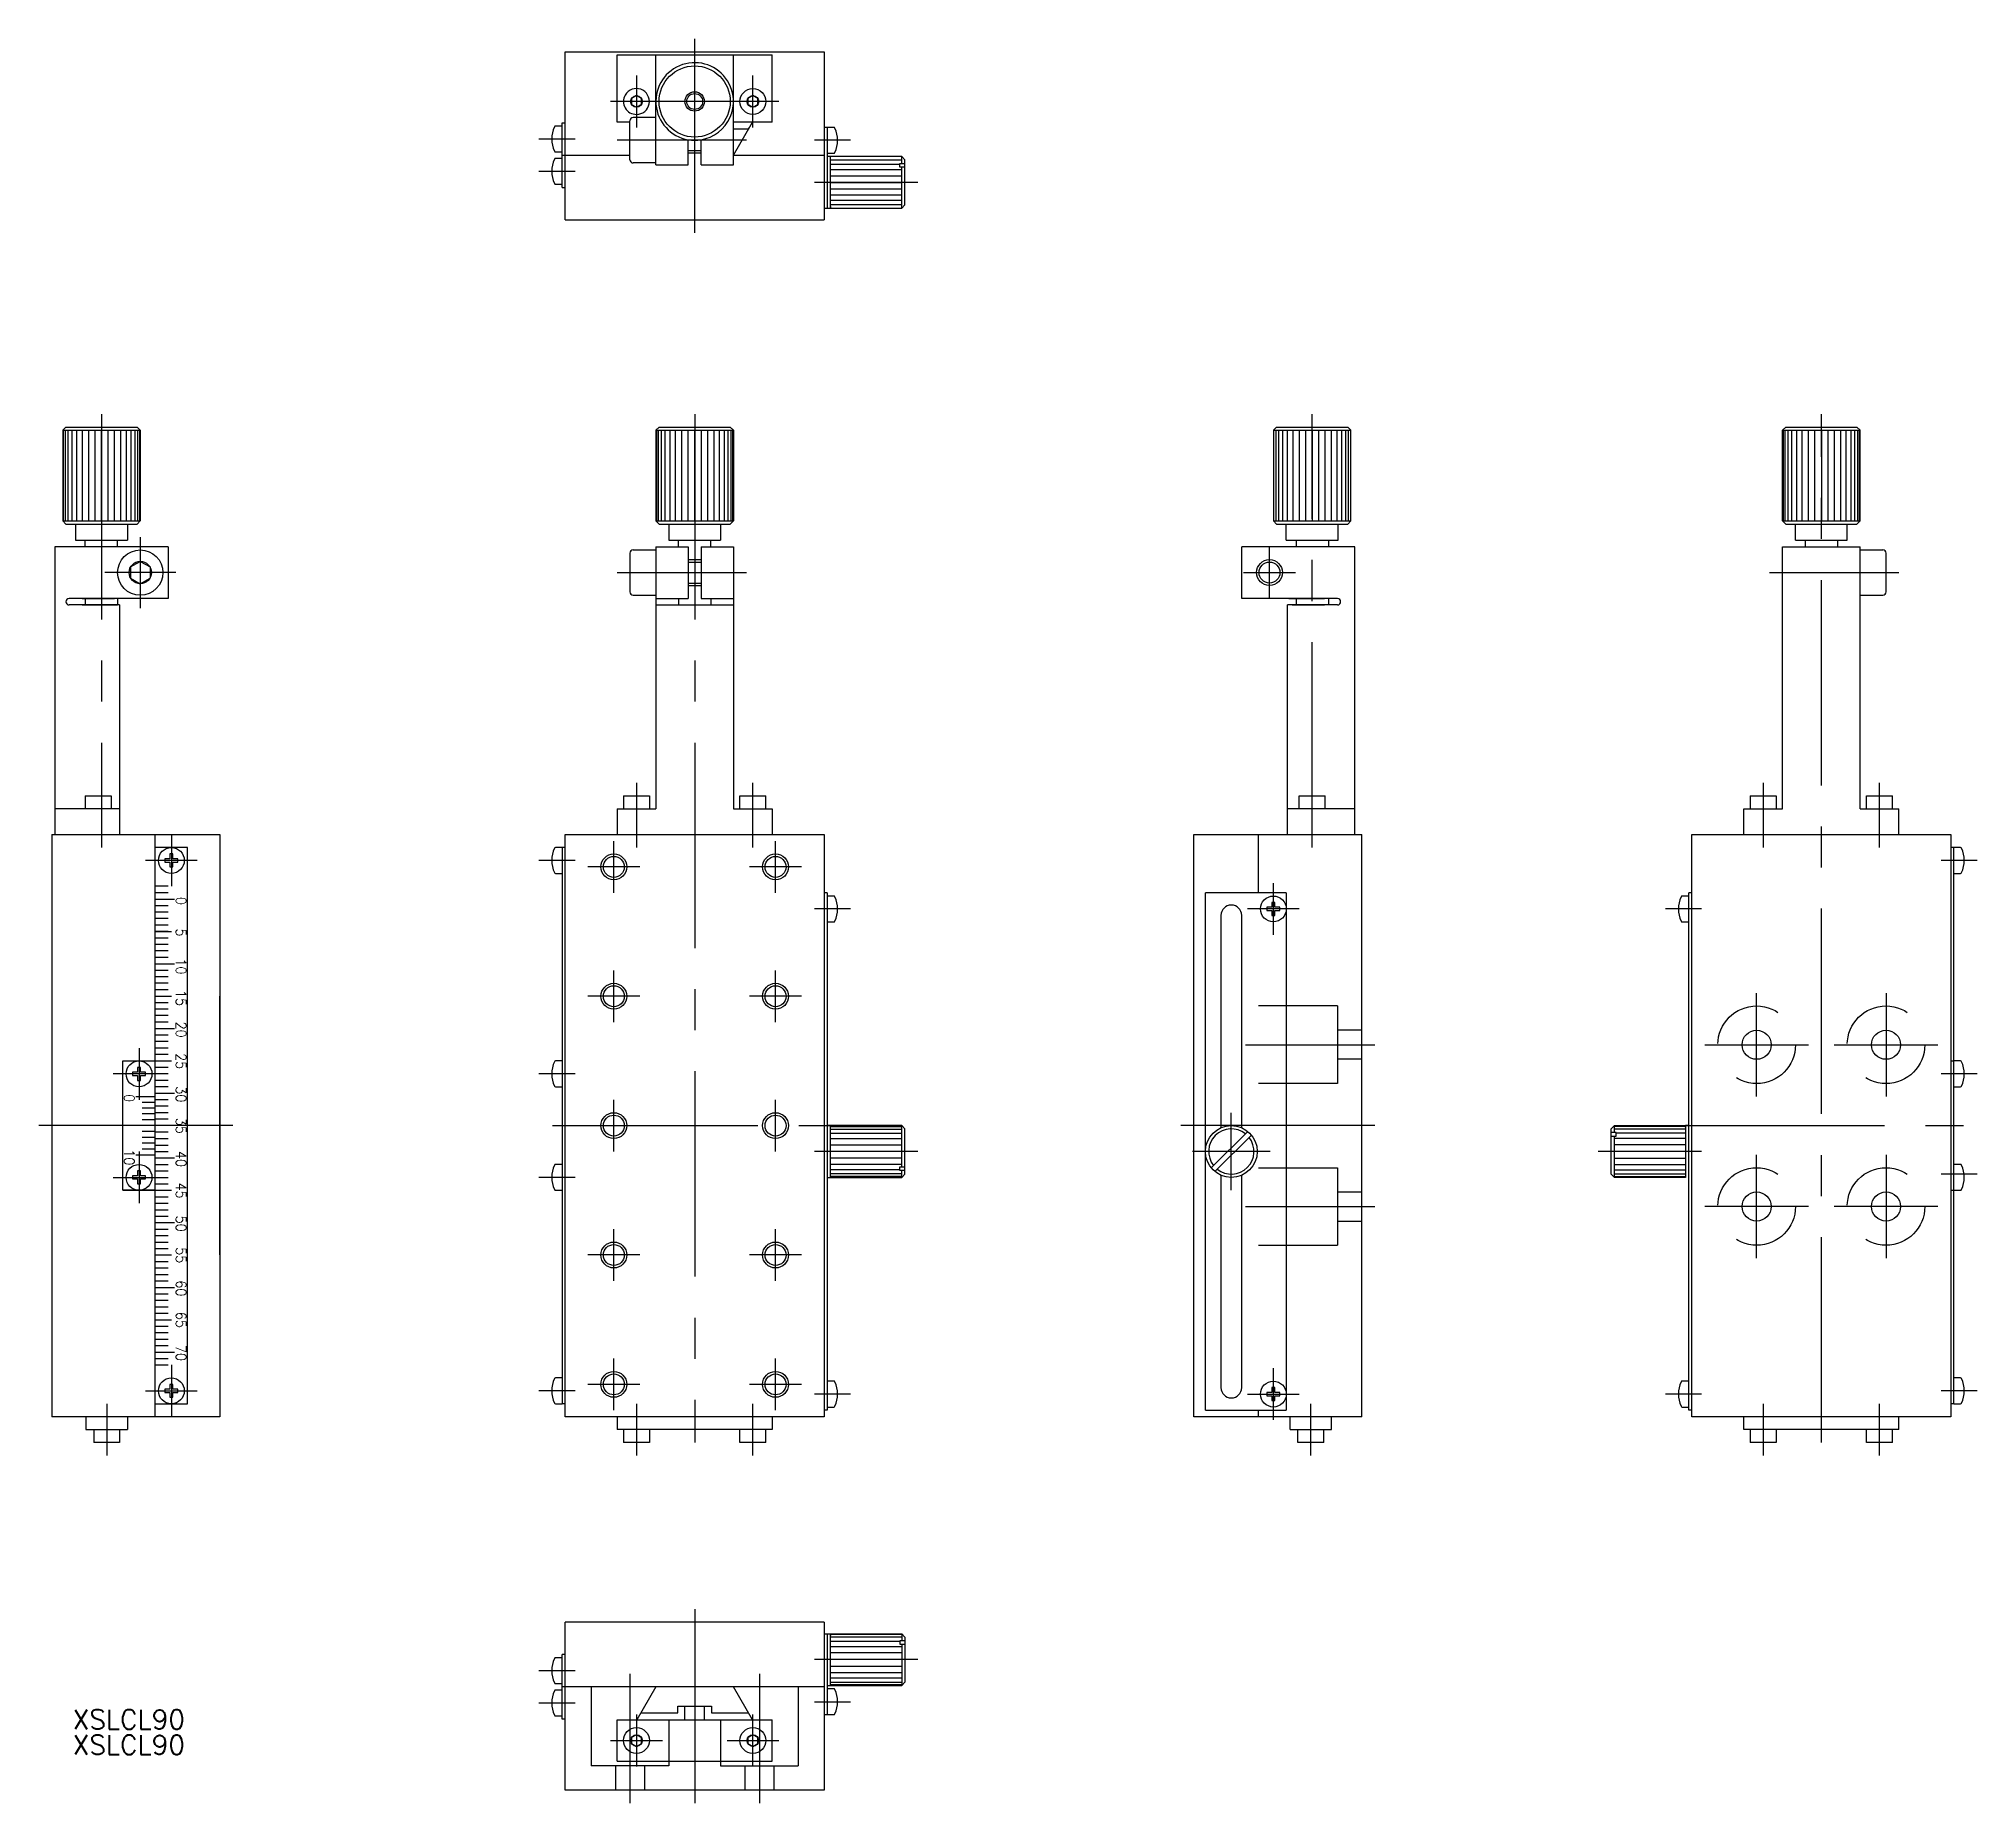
# Model space of a CAD drawing. Extents: x -101 to 198, y -105 to 168.
import ezdxf

# ---------------------------------------------------------------- set-up
doc = ezdxf.new("R2010")
doc.units = 0
doc.linetypes.add('CENTER', pattern=[50.8, 31.75, -6.35, 6.35, -6.35])
doc.linetypes.add('DASHED', pattern=[19.05, 12.7, -6.35])
doc.layers.get('0').update_dxf_attribs({"linetype": 'CONTINUOUS'})
doc.layers.add('CENTER', color=1, linetype='CENTER')
doc.styles.add('CONVERTER_2', font='txt.shx', dxfattribs={"width": 0.9})
doc.styles.get("Standard").update_dxf_attribs({"font": 'txt.shx', "height": 3, "bigfont": 'bigfont.shx'})

msp = doc.modelspace()

# ---------------------------------------------------------------- linework, layer by layer
at = {"color": 7, "linetype": 'CONTINUOUS'}
for p, q in [((-20, 140.03), (-20, 166.03)), ((-20, 166.03), (20, 166.03)), ((-12, 165.53), (12, 165.53)), ((-12, 155.13), (-12, 165.53)), ((-6, 155.83), (-6, 165.53)), ((6, 154.33), (6, 165.53)), ((12, 158.33), (12, 165.53)), ((20, 166.03), (20, 140.03)), ((-9, 159.23), (-9.78, 158.78)), ((-8.22, 158.78), (-9, 159.23)), ((9, 159.23), (8.22, 158.78)), ((9.78, 158.78), (9, 159.23)), ((-9.78, 158.78), (-9.78, 157.88)), ((-9.78, 157.88), (-9, 157.43)), ((-8.22, 157.88), (-9, 157.43)), ((-8.22, 157.88), (-8.22, 158.78)), ((8.22, 158.78), (8.22, 157.88)), ((9, 157.43), (8.22, 157.88)), ((9, 157.43), (9.78, 157.88)), ((9.78, 157.88), (9.78, 158.78)), ((12, 155.13), (12, 158.33)), ((-20.5, 154.53), (-21.49, 154.53)), ((-20.5, 145.03), (-20.5, 155.03)), ((-20.5, 155.03), (-20, 155.03)), ((-20, 154.73), (-20, 155.03)), ((-10, 155.13), (-12, 155.13)), ((-10, 154.33), (-10, 155.33)), ((-10, 150.03), (-10, 154.33)), ((-6, 155.83), (-9.5, 155.83)), ((-6, 154.33), (-6, 155.83)), ((-6, 148.83), (-6, 154.33)), ((6, 150.03), (8.94, 155.13)), ((8.94, 155.13), (6, 155.13)), ((6, 154.03), (6, 154.33)), ((6, 148.53), (6, 154.03)), ((8.31, 154.03), (6, 154.03)), ((8.31, 154.03), (8.48, 154.33)), ((12, 155.13), (8.94, 155.13)), ((20.5, 154.33), (20, 154.33)), ((20.5, 154.33), (20.5, 141.83)), ((21.49, 154.33), (20.5, 154.33)), ((-21.49, 150.53), (-20.5, 150.53)), ((-20.5, 150.03), (-10, 150.03)), ((-10, 149.33), (-10, 150.03)), ((-1, 148.53), (-1, 152.41)), ((-1, 150.71), (-1, 151.61)), ((-1, 150.33), (-1, 150.71)), ((1, 150.33), (-1, 150.33)), ((1, 148.53), (1, 152.41)), ((1, 150.71), (1, 151.61)), ((1, 150.33), (1, 150.71)), ((6, 150.03), (20, 150.03)), ((20.5, 150.33), (21.49, 150.33)), ((-20.5, 149.53), (-21.49, 149.53)), ((-6, 148.83), (-9.5, 148.83)), ((-6, 148.53), (-6, 148.83)), ((-6, 148.53), (-1, 148.53)), ((1, 148.53), (6, 148.53)), ((32, 149.83), (20.5, 149.83)), ((21, 141.83), (21, 149.83)), ((21, 149.29), (32, 149.29)), ((21, 148.65), (31.7, 148.65)), ((21, 147.83), (32, 147.83)), ((21, 146.86), (32, 146.86)), ((31.7, 148.19), (31.7, 148.75)), ((31.7, 148.75), (32.5, 148.75)), ((32.5, 148.19), (31.7, 148.19)), ((32, 149.83), (32.5, 149.33)), ((32, 148.75), (32, 149.83)), ((32, 141.83), (32, 148.19)), ((32.5, 142.33), (32.5, 149.33)), ((-21.49, 145.53), (-20.5, 145.53)), ((-20.5, 145.03), (-20, 145.03)), ((21, 145.83), (32, 145.83)), ((32, 144.79), (21, 144.79)), ((20, 141.83), (32, 141.83)), ((32, 143.83), (21, 143.83)), ((32, 143), (21, 143)), ((32, 142.36), (21, 142.36)), ((21, 142.08), (21, 141.83)), ((32.5, 142.33), (32, 141.83)), ((-20, 140.03), (0, 140.03)), ((0, 140.03), (20, 140.03)), ((-97.7, 107.5), (-97.2, 108)), ((-97.2, 108), (-93.9, 108)), ((-93.9, 108), (-93.7, 108)), ((-93.7, 108), (-89.7, 108)), ((-89.7, 108), (-86.2, 108)), ((-85.7, 107.5), (-86.2, 108)), ((-6, 107.5), (-5.5, 108)), ((-5.5, 108), (-2.2, 108)), ((-2.2, 108), (-2, 108)), ((-2, 108), (2, 108)), ((2, 108), (5.5, 108)), ((6, 107.5), (5.5, 108)), ((89.46, 107.5), (89.96, 108)), ((89.96, 108), (93.46, 108)), ((93.46, 108), (97.46, 108)), ((97.46, 108), (97.66, 108)), ((97.66, 108), (100.96, 108)), ((100.96, 108), (101.46, 107.5)), ((168.67, 108), (168.17, 107.5)), ((168.67, 108), (172.17, 108)), ((172.17, 108), (176.17, 108)), ((176.17, 108), (176.37, 108)), ((176.37, 108), (179.67, 108)), ((179.67, 108), (180.17, 107.5)), ((-97.7, 107.5), (-97.7, 93.5)), ((-97.7, 107.5), (-97.61, 107.5)), ((-97.61, 107.5), (-97.61, 93.5)), ((-97.61, 107.5), (-97.33, 107.5)), ((-97.33, 107.5), (-97.33, 93.5)), ((-97.33, 107.5), (-96.89, 107.5)), ((-96.89, 107.5), (-96.89, 93.5)), ((-96.89, 107.5), (-96.29, 107.5)), ((-96.29, 107.5), (-95.55, 107.5)), ((-96.29, 107.5), (-96.29, 93.5)), ((-95.55, 107.5), (-95.55, 93.5)), ((-95.55, 107.5), (-94.7, 107.5)), ((-94.7, 107.5), (-94.7, 93.5)), ((-94.7, 107.5), (-93.72, 107.5)), ((-93.72, 107.5), (-93.72, 93.5)), ((-93.72, 107.5), (-92.74, 107.5)), ((-92.74, 107.5), (-92.74, 93.5)), ((-92.74, 107.5), (-91.7, 107.5)), ((-91.7, 93.5), (-91.7, 107.5)), ((-91.7, 107.5), (-85.7, 107.5)), ((-90.65, 93.5), (-90.65, 107.5)), ((-89.68, 93.5), (-89.68, 107.5)), ((-88.7, 93.5), (-88.7, 107.5)), ((-87.84, 93.5), (-87.84, 107.5)), ((-87.1, 93.5), (-87.1, 107.5)), ((-86.5, 93.5), (-86.5, 107.5)), ((-86.06, 93.5), (-86.06, 107.5)), ((-85.79, 93.5), (-85.79, 107.5)), ((-85.7, 107.5), (-85.7, 93.5)), ((-85.7, 93.5), (-85.7, 107.5)), ((-6, 107.5), (-6, 93.5)), ((-6, 107.5), (-5.91, 107.5)), ((-5.91, 107.5), (-5.91, 93.5)), ((-5.91, 107.5), (-5.64, 107.5)), ((-5.64, 107.5), (-5.64, 93.5)), ((-5.64, 107.5), (-5.2, 107.5)), ((-5.2, 107.5), (-5.2, 93.5)), ((-5.2, 107.5), (-4.6, 107.5)), ((-4.6, 107.5), (-4.6, 93.5)), ((-4.6, 107.5), (-3.86, 107.5)), ((-3.86, 107.5), (-3.86, 93.5)), ((-3.86, 107.5), (-3, 107.5)), ((-3, 107.5), (-3, 93.5)), ((-3, 107.5), (-2.02, 107.5)), ((-2.02, 107.5), (-2.02, 93.5)), ((-2.02, 107.5), (-1.04, 107.5)), ((-1.04, 107.5), (-1.04, 93.5)), ((-1.04, 107.5), (0, 107.5)), ((0, 93.5), (0, 107.5)), ((0, 107.5), (6, 107.5)), ((1.04, 93.5), (1.04, 107.5)), ((2.02, 93.5), (2.02, 107.5)), ((3, 93.5), (3, 107.5)), ((3.86, 93.5), (3.86, 107.5)), ((4.6, 93.5), (4.6, 107.5)), ((5.2, 93.5), (5.2, 107.5)), ((5.64, 93.5), (5.64, 107.5)), ((5.91, 93.5), (5.91, 107.5)), ((6, 107.5), (6, 93.5)), ((6, 93.5), (6, 107.5)), ((89.46, 107.5), (89.46, 93.5)), ((89.46, 107.5), (89.82, 107.5)), ((89.82, 107.5), (89.82, 93.5)), ((89.82, 107.5), (96.5, 107.5)), ((90.26, 107.5), (90.26, 93.5)), ((90.86, 107.5), (90.86, 93.5)), ((91.6, 107.5), (91.6, 93.5)), ((92.46, 107.5), (92.46, 93.5)), ((93.44, 107.5), (93.44, 93.5)), ((94.42, 107.5), (94.42, 93.5)), ((95.46, 107.5), (95.46, 93.5)), ((96.5, 93.5), (96.5, 107.5)), ((96.5, 107.5), (97.48, 107.5)), ((97.48, 93.5), (97.48, 107.5)), ((97.48, 107.5), (98.46, 107.5)), ((98.46, 93.5), (98.46, 107.5)), ((98.46, 107.5), (99.32, 107.5)), ((99.32, 93.5), (99.32, 107.5)), ((99.32, 107.5), (100.05, 107.5)), ((100.05, 93.5), (100.05, 107.5)), ((100.05, 107.5), (100.65, 107.5)), ((100.65, 93.5), (100.65, 107.5)), ((100.65, 107.5), (101.1, 107.5)), ((101.1, 93.5), (101.1, 107.5)), ((101.1, 107.5), (101.46, 107.5)), ((101.46, 93.5), (101.46, 107.5)), ((168.17, 107.5), (168.17, 93.5)), ((168.17, 93.5), (168.17, 107.5)), ((168.17, 107.5), (174.17, 107.5)), ((168.26, 107.5), (168.26, 93.5)), ((168.53, 107.5), (168.53, 93.5)), ((168.97, 107.5), (168.97, 93.5)), ((169.57, 107.5), (169.57, 93.5)), ((170.31, 107.5), (170.31, 93.5)), ((171.17, 107.5), (171.17, 93.5)), ((172.15, 107.5), (172.15, 93.5)), ((173.13, 107.5), (173.13, 93.5)), ((174.17, 107.5), (174.17, 93.5)), ((174.17, 107.5), (175.21, 107.5)), ((175.21, 93.5), (175.21, 107.5)), ((175.21, 107.5), (176.19, 107.5)), ((176.19, 93.5), (176.19, 107.5)), ((176.19, 107.5), (177.17, 107.5)), ((177.17, 93.5), (177.17, 107.5)), ((177.17, 107.5), (178.03, 107.5)), ((178.03, 93.5), (178.03, 107.5)), ((178.03, 107.5), (178.77, 107.5)), ((178.77, 93.5), (178.77, 107.5)), ((178.77, 107.5), (179.37, 107.5)), ((179.37, 93.5), (179.37, 107.5)), ((179.37, 107.5), (179.81, 107.5)), ((179.81, 93.5), (179.81, 107.5)), ((179.81, 107.5), (180.08, 107.5)), ((180.08, 93.5), (180.08, 107.5)), ((180.08, 107.5), (180.17, 107.5)), ((180.17, 93.5), (180.17, 107.5)), ((-97.2, 93), (-97.7, 93.5)), ((-97.7, 93.5), (-97.61, 93.5)), ((-97.61, 93.5), (-97.33, 93.5)), ((-97.33, 93.5), (-96.89, 93.5)), ((-97.2, 93), (-86.2, 93)), ((-96.89, 93.5), (-96.29, 93.5)), ((-96.29, 93.5), (-95.55, 93.5)), ((-95.7, 93), (-87.7, 93)), ((-95.7, 93), (-95.7, 90.5)), ((-95.55, 93.5), (-94.7, 93.5)), ((-94.7, 93.5), (-93.72, 93.5)), ((-93.72, 93.5), (-92.74, 93.5)), ((-92.74, 93.5), (-91.7, 93.5)), ((-91.7, 93.5), (-85.7, 93.5)), ((-87.7, 93), (-87.7, 90.5)), ((-87.7, 93), (-87.7, 90.5)), ((-86.5, 93.5), (-86.06, 93.5)), ((-85.7, 93.5), (-86.2, 93)), ((-86.06, 93.5), (-85.79, 93.5)), ((-85.79, 93.5), (-85.7, 93.5)), ((-6, 93.5), (-5.91, 93.5)), ((-5.5, 93), (-6, 93.5)), ((-5.91, 93.5), (-5.64, 93.5)), ((-5.64, 93.5), (-5.2, 93.5)), ((-5.5, 93), (5.5, 93)), ((-5.2, 93.5), (-4.6, 93.5)), ((-4.6, 93.5), (-3.86, 93.5)), ((-4, 93), (4, 93)), ((-4, 93), (-4, 90.5)), ((-3.86, 93.5), (-3, 93.5)), ((-3, 93.5), (-2.02, 93.5)), ((-2.02, 93.5), (-1.04, 93.5)), ((-1.04, 93.5), (0, 93.5)), ((0, 93.5), (6, 93.5)), ((4, 93), (4, 90.5)), ((4, 93), (4, 90.5)), ((6, 93.5), (5.5, 93)), ((89.46, 93.5), (95.46, 93.5)), ((89.96, 93), (89.46, 93.5)), ((89.96, 93), (100.96, 93)), ((91.46, 90.5), (91.46, 93)), ((91.46, 90.5), (91.46, 93)), ((95.46, 93.5), (96.5, 93.5)), ((96.5, 93.5), (97.48, 93.5)), ((97.48, 93.5), (98.46, 93.5)), ((98.46, 93.5), (99.32, 93.5)), ((99.32, 93.5), (100.05, 93.5)), ((99.46, 90.5), (99.46, 93)), ((100.05, 93.5), (100.65, 93.5)), ((100.65, 93.5), (101.1, 93.5)), ((101.46, 93.5), (100.96, 93)), ((101.1, 93.5), (101.46, 93.5)), ((168.17, 93.5), (174.17, 93.5)), ((168.67, 93), (168.17, 93.5)), ((168.67, 93), (179.67, 93)), ((170.17, 93), (178.17, 93)), ((170.17, 90.5), (170.17, 93)), ((170.17, 90.5), (170.17, 93)), ((174.17, 93.5), (175.21, 93.5)), ((175.21, 93.5), (176.19, 93.5)), ((176.19, 93.5), (177.17, 93.5)), ((177.17, 93.5), (178.03, 93.5)), ((178.03, 93.5), (178.77, 93.5)), ((178.17, 90.5), (178.17, 93)), ((178.77, 93.5), (179.37, 93.5)), ((179.37, 93.5), (179.81, 93.5)), ((180.17, 93.5), (179.67, 93)), ((179.81, 93.5), (180.08, 93.5)), ((180.08, 93.5), (180.17, 93.5)), ((-95.7, 90.5), (-87.7, 90.5)), ((-95.7, 90.5), (-94.2, 90.5)), ((-94.2, 90.5), (-89.2, 90.5)), ((-94.2, 89.5), (-94.2, 90.5)), ((-89.2, 90.5), (-87.7, 90.5)), ((-89.2, 89.5), (-89.2, 90.5)), ((-4, 90.5), (4, 90.5)), ((-4, 90.5), (-2.5, 90.5)), ((-2.5, 90.5), (2.5, 90.5)), ((-2.5, 89.5), (-2.5, 90.5)), ((2.5, 90.5), (4, 90.5)), ((2.5, 89.5), (2.5, 90.5)), ((91.46, 90.5), (99.46, 90.5)), ((91.46, 90.5), (92.96, 90.5)), ((92.96, 90.5), (97.96, 90.5)), ((92.96, 90.5), (92.96, 89.5)), ((97.96, 90.5), (97.96, 89.5)), ((97.96, 90.5), (99.46, 90.5)), ((170.17, 90.5), (178.17, 90.5)), ((170.17, 90.5), (171.67, 90.5)), ((171.67, 90.5), (176.67, 90.5)), ((171.67, 90.5), (171.67, 89.5)), ((176.67, 90.5), (178.17, 90.5)), ((176.67, 90.5), (176.67, 89.5)), ((-98.9, 89.5), (-98.9, 49)), ((-97.2, 89.5), (-98.9, 89.5)), ((-97.2, 89.5), (-98.9, 89.5)), ((-94.7, 89.5), (-97.2, 89.5)), ((-94.2, 89.5), (-94.7, 89.5)), ((-89.7, 89.5), (-94.2, 89.5)), ((-89.2, 89.5), (-89.7, 89.5)), ((-85.7, 89.5), (-89.2, 89.5)), ((-87.2, 86.37), (-85.7, 87.23)), ((-81.4, 89.5), (-85.7, 89.5)), ((-85.7, 87.23), (-84.2, 86.37)), ((-81.4, 89.5), (-81.4, 85.5)), ((-10, 88.5), (-10, 82.5)), ((-9.5, 89), (-6, 89)), ((-6, 89.5), (-6, 89)), ((-6, 89.5), (-2.5, 89.5)), ((-6, 89), (-6, 82)), ((-2.5, 89.5), (-1, 89.5)), ((-1, 89.5), (-1, 87.5)), ((-1, 87.5), (1, 87.5)), ((-1, 87.5), (-1, 87.12)), ((-1, 87.12), (-1, 83.88)), ((1, 89.5), (2.5, 89.5)), ((1, 89.5), (1, 87.5)), ((1, 87.5), (1, 87.12)), ((1, 87.12), (1, 83.88)), ((2.5, 89.5), (6, 89.5)), ((6, 89.5), (6, 81.5)), ((84.56, 88.5), (84.56, 89.5)), ((85.86, 89.5), (84.56, 89.5)), ((84.56, 85.5), (84.56, 88.5)), ((88.86, 89.5), (85.86, 89.5)), ((91.86, 89.5), (88.86, 89.5)), ((92.96, 89.5), (91.86, 89.5)), ((97.96, 89.5), (92.96, 89.5)), ((99.86, 89.5), (97.96, 89.5)), ((102.06, 89.5), (99.86, 89.5)), ((102.06, 49), (102.06, 89.5)), ((168.17, 81.5), (168.17, 89.5)), ((168.17, 89.5), (180.17, 89.5)), ((180.17, 49), (180.17, 89.5)), ((180.17, 89), (183.67, 89)), ((184.17, 82.5), (184.17, 88.5)), ((-87.2, 86.37), (-87.2, 84.63)), ((-87.2, 84.63), (-85.7, 83.77)), ((-85.7, 83.77), (-84.2, 84.63)), ((-84.2, 86.37), (-84.2, 84.63)), ((-81.4, 85.5), (-81.4, 81.5)), ((84.56, 82.5), (84.56, 85.5)), ((-94.7, 81.5), (-96.7, 81.5)), ((-94.2, 81.5), (-94.7, 81.5)), ((-94.7, 81.5), (-93.2, 81.5)), ((-94.2, 81.5), (-94.2, 80.5)), ((-89.7, 81.5), (-94.2, 81.5)), ((-93.2, 81.5), (-91.2, 81.5)), ((-91.2, 81.5), (-89.7, 81.5)), ((-85.7, 81.5), (-89.7, 81.5)), ((-89.2, 81.5), (-89.2, 80.5)), ((-81.4, 81.5), (-85.7, 81.5)), ((-9.5, 82), (-6, 82)), ((-6, 82), (-6, 81.5)), ((-6, 81.5), (-6, 80.5)), ((-6, 81.5), (-2.5, 81.5)), ((-2.5, 81.5), (-2.43, 81.5)), ((-2.5, 81.5), (-2.5, 80.5)), ((-2.43, 81.5), (-1, 81.5)), ((-1, 83.88), (-1, 83.5)), ((-1, 83.5), (1, 83.5)), ((-1, 83.5), (-1, 81.5)), ((1, 83.88), (1, 83.5)), ((1, 83.5), (1, 81.5)), ((1, 81.5), (2.5, 81.5)), ((2.5, 81.5), (6, 81.5)), ((2.5, 81.5), (2.5, 80.5)), ((6, 81.5), (6, 49)), ((84.56, 81.5), (84.56, 82.5)), ((85.86, 81.5), (84.56, 81.5)), ((88.86, 81.5), (85.86, 81.5)), ((91.86, 81.5), (88.86, 81.5)), ((92.96, 81.5), (91.86, 81.5)), ((91.86, 81.5), (92.36, 81.5)), ((92.36, 81.5), (93.86, 81.5)), ((97.96, 81.5), (92.96, 81.5)), ((92.96, 81.5), (92.96, 80.5)), ((93.86, 81.5), (95.86, 81.5)), ((95.86, 81.5), (97.36, 81.5)), ((97.96, 81.5), (97.96, 80.5)), ((99.36, 81.5), (97.96, 81.5)), ((168.17, 49), (168.17, 81.5)), ((180.17, 82), (183.67, 82)), ((-94.2, 80.5), (-96.7, 80.5)), ((-94.7, 80.5), (-94.2, 80.5)), ((-89.2, 80.5), (-94.2, 80.5)), ((-94.2, 80.5), (-89.7, 80.5)), ((-89.2, 80.5), (-89.7, 80.5)), ((-89.7, 80.5), (-89.2, 80.5)), ((-88.9, 80.5), (-89.2, 80.5)), ((-89.1, 80.5), (-89.2, 80.5)), ((-89, 80.5), (-89.1, 80.5)), ((-88.9, 80.5), (-88.9, 49)), ((-6, 80.5), (-6, 49)), ((-6, 80.5), (-2.5, 80.5)), ((-2.5, 80.5), (2.5, 80.5)), ((2.5, 80.5), (6, 80.5)), ((91.66, 45), (91.66, 80.5)), ((92.96, 80.5), (91.66, 80.5)), ((92.36, 80.5), (92.96, 80.5)), ((92.96, 80.5), (97.36, 80.5)), ((97.96, 80.5), (92.96, 80.5)), ((99.36, 80.5), (97.96, 80.5)), ((-94.2, 51), (-94.2, 49)), ((-94.2, 51), (-90.2, 51)), ((-90.2, 51), (-90.2, 49)), ((-11, 51), (-11, 49)), ((-11, 51), (-7, 51)), ((-7, 51), (-7, 49)), ((7, 49), (7, 51)), ((7, 51), (11, 51)), ((11, 49), (11, 51)), ((93.46, 49), (93.46, 51)), ((93.46, 51), (97.46, 51)), ((97.46, 49), (97.46, 51)), ((163.17, 51), (163.17, 49)), ((163.17, 51), (167.17, 51)), ((167.17, 51), (167.17, 49)), ((181.17, 49), (181.17, 51)), ((181.17, 51), (185.17, 51)), ((185.17, 49), (185.17, 51)), ((-88.9, 49), (-98.9, 49)), ((-98.9, 49), (-98.9, 45)), ((-88.9, 49), (-88.9, 45)), ((-12, 49), (-6, 49)), ((-12, 49), (-12, 45)), ((6, 49), (7, 49)), ((7, 49), (12, 49)), ((11, 49), (12, 49)), ((12, 49), (12, 45)), ((102.06, 49), (91.66, 49)), ((102.06, 45), (102.06, 49)), ((162.17, 49), (163.17, 49)), ((162.17, 49), (167.17, 49)), ((162.17, 45), (162.17, 49)), ((167.17, 49), (168.17, 49)), ((180.17, 49), (186.17, 49)), ((186.17, 45), (186.17, 49)), ((-99.4, 45), (-99.4, -45)), ((-99.4, 45), (-73.4, 45)), ((-99.4, 45), (-98.9, 45)), ((-98.9, 45), (-97.2, 45)), ((-97.2, 45), (-89, 45)), ((-95.3, 45), (-89.1, 45)), ((-83.4, 43), (-83.4, 45)), ((-73.4, 45), (-73.4, 0)), ((-20, -45), (-20, 45)), ((-20, 45), (20, 45)), ((-20, 45), (-6, 45)), ((-6, 45), (6, 45)), ((6, 45), (20, 45)), ((20, 45), (20, -44)), ((77.16, 45), (103.16, 45)), ((77.16, 40.5), (77.16, 45)), ((87.16, 36), (87.16, 45)), ((99.86, 45), (102.06, 45)), ((102.06, 45), (102.56, 45)), ((103.16, -45), (103.16, 45)), ((154.17, 36), (154.17, 45)), ((154.17, 45), (194.17, 45)), ((154.17, 45), (168.17, 45)), ((168.17, 45), (180.17, 45)), ((180.17, 45), (194.17, 45)), ((194.17, 45), (194.17, 10)), ((-83.4, -45), (-83.4, 43)), ((-78.4, 43), (-83.4, 43)), ((-81.15, 42), (-81.15, 41.25)), ((-80.65, 42), (-81.15, 42)), ((-80.65, 41.25), (-80.65, 42)), ((-78.4, 0), (-78.4, 43)), ((-20.5, 43), (-21.49, 43)), ((-20.5, 43), (-21.49, 43)), ((-20.5, 43), (-20.5, -43)), ((-20, 43), (-20.5, 43)), ((194.67, 43), (194.17, 43)), ((194.67, 10), (194.67, 43)), ((195.66, 43), (194.67, 43)), ((195.66, 43), (194.67, 43)), ((-81.9, 41.25), (-81.9, 40.75)), ((-81.15, 41.25), (-81.9, 41.25)), ((-81.9, 40.75), (-81.15, 40.75)), ((-81.15, 40.75), (-81.15, 40)), ((-81.15, 40), (-80.65, 40)), ((-79.9, 41.25), (-80.65, 41.25)), ((-80.65, 40.75), (-79.9, 40.75)), ((-80.65, 40), (-80.65, 40.75)), ((-79.9, 40.75), (-79.9, 41.25)), ((-21.49, 39), (-20.5, 39)), ((77.16, -32.5), (77.16, 40.5)), ((194.67, 39), (195.66, 39)), ((-81.4, 37), (-83.4, 37)), ((-81.4, 36), (-83.4, 36)), ((-81.4, 36), (-83.4, 36)), ((20.5, 36), (20, 36)), ((20.5, 36), (20.5, -44)), ((78.96, -44), (78.96, 36)), ((87.16, 36), (78.96, 36)), ((91.46, 36), (87.16, 36)), ((91.46, 36), (91.46, -44)), ((153.67, -44), (153.67, 36)), ((154.17, 36), (153.67, 36)), ((154.17, -44), (154.17, 36)), ((-83.4, 35), (-80.4, 35)), ((-81.4, 34), (-83.4, 34)), ((-81.4, 33), (-83.4, 33)), ((-81.4, 33), (-83.4, 33)), ((-81.4, 33), (-83.4, 33)), ((21.49, 35.5), (20.5, 35.5)), ((88.46, 33.75), (88.46, 33.25)), ((89.21, 33.75), (88.46, 33.75)), ((88.46, 33.25), (89.21, 33.25)), ((89.21, 34.5), (89.21, 33.75)), ((89.71, 34.5), (89.21, 34.5)), ((89.21, 33.25), (89.21, 32.5)), ((89.71, 33.75), (89.71, 34.5)), ((90.46, 33.75), (89.71, 33.75)), ((89.71, 32.5), (89.71, 33.25)), ((89.71, 33.25), (90.46, 33.25)), ((90.46, 33.25), (90.46, 33.75)), ((153.67, 35.5), (152.68, 35.5)), ((-81.4, 32), (-83.4, 32)), ((-81.4, 32), (-83.4, 32)), ((-81.4, 31), (-83.4, 31)), ((-81.4, 31), (-83.4, 31)), ((-83.4, 25), (-83.4, 30)), ((-81.4, 30), (-83.4, 30)), ((-81.4, 30), (-83.4, 30)), ((-83.4, 30), (-80.9, 30)), ((20.5, 31.5), (21.49, 31.5)), ((81.36, 32.5), (81.36, -0.33)), ((84.56, -0.33), (84.56, 32.5)), ((89.21, 32.5), (89.71, 32.5)), ((152.68, 31.5), (153.67, 31.5)), ((-81.4, 29), (-83.4, 29)), ((-81.4, 28), (-83.4, 28)), ((-81.4, 27), (-83.4, 27)), ((-81.4, 26), (-83.4, 26)), ((-83.4, 25), (-80.4, 25)), ((-81.4, 24), (-83.4, 24)), ((-81.4, 24), (-83.4, 24)), ((-81.4, 23), (-83.4, 23)), ((-81.4, 23), (-83.4, 23)), ((-81.4, 22), (-83.4, 22)), ((-81.4, 22), (-83.4, 22)), ((-81.4, 21), (-83.4, 21)), ((-81.4, 21), (-83.4, 21)), ((-83.4, 20), (-80.9, 20)), ((-81.4, 19), (-83.4, 19)), ((-81.4, 18), (-83.4, 18)), ((-73.4, -20), (-73.4, 20)), ((-81.4, 17), (-83.4, 17)), ((-81.4, 16), (-83.4, 16)), ((-83.4, 15), (-80.4, 15)), ((-81.4, 14), (-83.4, 14)), ((-81.4, 13), (-83.4, 13)), ((-81.4, 12), (-83.4, 12)), ((-88.4, 0), (-88.4, 10)), ((-88.4, 10), (-80.9, 10)), ((-88.4, 10), (-83.4, 10)), ((-86.15, 9), (-86.15, 8.25)), ((-85.65, 9), (-86.15, 9)), ((-85.65, 8.25), (-85.65, 9)), ((-81.4, 11), (-83.4, 11)), ((-81.4, 9), (-83.4, 9)), ((-20.5, 10), (-21.49, 10)), ((194.17, 10), (194.17, -10)), ((194.17, 10), (194.67, 10)), ((194.67, -10), (194.67, 10)), ((195.66, 10), (194.67, 10)), ((-86.9, 8.25), (-86.9, 7.75)), ((-86.15, 8.25), (-86.9, 8.25)), ((-86.9, 7.75), (-86.15, 7.75)), ((-86.15, 7.75), (-86.15, 7)), ((-86.15, 7), (-85.65, 7)), ((-84.9, 8.25), (-85.65, 8.25)), ((-85.65, 7.75), (-84.9, 7.75)), ((-85.65, 7), (-85.65, 7.75)), ((-84.9, 7.75), (-84.9, 8.25)), ((-81.4, 8), (-83.4, 8)), ((-81.4, 7), (-83.4, 7)), ((-81.4, 6), (-83.4, 6)), ((-21.49, 6), (-20.5, 6)), ((194.67, 6), (195.66, 6)), ((-86.4, 4.5), (-83.4, 4.5)), ((-83.4, 3.6), (-85.4, 3.6)), ((-83.4, 5), (-80.4, 5)), ((-81.4, 4), (-83.4, 4)), ((-81.4, 3), (-83.4, 3)), ((-88.4, -10), (-88.4, 0)), ((-80.9, 0), (-85.9, 0)), ((-83.4, 2.7), (-85.4, 2.7)), ((-83.4, 1.8), (-85.4, 1.8)), ((-83.4, 0.9), (-85.4, 0.9)), ((-81.4, 2), (-83.4, 2)), ((-81.4, 1), (-83.4, 1)), ((-78.4, -43), (-78.4, 0)), ((-73.4, 0), (-73.4, -45)), ((21, 0), (20.5, 0)), ((21, -8), (21, 0)), ((32, 0), (21, 0)), ((21, 0), (21, -0.25)), ((32, -6.36), (32, 0)), ((32, 0), (32.5, -0.5)), ((142.17, 0), (141.67, -0.5)), ((142.17, 0), (153.67, 0)), ((142.17, -1.07), (142.17, 0)), ((153.17, 0), (153.17, -8)), ((153.67, 0), (153.17, 0)), ((153.17, -0.25), (153.17, 0)), ((-83.4, -0.9), (-85.4, -0.9)), ((-85.4, -1.8), (-83.4, -1.8)), ((-83.4, -2.7), (-85.4, -2.7)), ((-81.4, -1), (-83.4, -1)), ((-83.4, -2), (-81.4, -2)), ((21, -0.14), (32, -0.14)), ((21, -0.54), (32, -0.54)), ((21, -1.17), (32, -1.17)), ((21, -2), (32, -2)), ((21, -2.96), (32, -2.96)), ((32.5, -7.5), (32.5, -0.5)), ((79.86, -6.53), (85.49, -0.9)), ((80.43, -7.1), (86.06, -1.47)), ((141.67, -7.5), (141.67, -0.5)), ((142.47, -1.07), (141.67, -1.07)), ((141.67, -1.64), (142.47, -1.64)), ((153.17, -0.14), (142.17, -0.14)), ((153.17, -0.54), (142.17, -0.54)), ((142.17, -8), (142.17, -1.64)), ((153.17, -2), (142.17, -2)), ((153.17, -2.96), (142.17, -2.96)), ((142.47, -1.64), (142.47, -1.07)), ((153.17, -1.17), (142.47, -1.17)), ((-86.4, -4.5), (-83.4, -4.5)), ((-85.4, -3.6), (-83.4, -3.6)), ((-83.4, -3), (-81.4, -3)), ((-83.4, -4), (-81.4, -4)), ((-83.4, -5), (-80.4, -5)), ((32, -4), (21, -4)), ((32, -5.04), (21, -5.04)), ((153.17, -4), (142.17, -4)), ((142.17, -5.04), (153.17, -5.04)), ((-86.9, -7.75), (-86.9, -8.25)), ((-86.15, -7.75), (-86.9, -7.75)), ((-86.9, -8.25), (-86.15, -8.25)), ((-85.65, -7), (-86.15, -7)), ((-86.15, -7), (-86.15, -7.75)), ((-86.15, -8.25), (-86.15, -9)), ((-85.65, -7.75), (-85.65, -7)), ((-84.9, -7.75), (-85.65, -7.75)), ((-85.65, -8.25), (-84.9, -8.25)), ((-85.65, -9), (-85.65, -8.25)), ((-84.9, -8.25), (-84.9, -7.75)), ((-83.4, -6), (-81.4, -6)), ((-83.4, -7), (-81.4, -7)), ((-83.4, -8), (-81.4, -8)), ((-20.5, -6), (-21.49, -6)), ((20.5, -8), (32, -8)), ((32, -6), (21, -6)), ((31.7, -6.83), (21, -6.83)), ((32, -7.46), (21, -7.46)), ((32, -7.86), (21, -7.86)), ((31.7, -6.36), (32.5, -6.36)), ((31.7, -6.93), (31.7, -6.36)), ((32.5, -6.93), (31.7, -6.93)), ((32, -8), (32, -6.93)), ((32.5, -7.5), (32, -8)), ((81.36, -7.67), (81.36, -40.5)), ((84.56, -40.5), (84.56, -7.67)), ((141.67, -7.5), (142.17, -8)), ((142.17, -6), (153.17, -6)), ((142.17, -6.83), (153.17, -6.83)), ((142.17, -7.46), (153.17, -7.46)), ((142.17, -7.86), (153.17, -7.86)), ((153.17, -8), (142.17, -8)), ((195.66, -6), (194.67, -6)), ((-88.4, -10), (-80.9, -10)), ((-88.4, -10), (-83.4, -10)), ((-83.4, -10), (-88.4, -10)), ((-86.15, -9), (-85.65, -9)), ((-83.4, -9), (-81.4, -9)), ((-83.4, -11), (-81.4, -11)), ((-21.49, -10), (-20.5, -10)), ((194.17, -10), (194.17, -45)), ((194.17, -10), (194.67, -10)), ((194.67, -43), (194.67, -10)), ((194.67, -10), (195.66, -10)), ((-83.4, -12), (-81.4, -12)), ((-83.4, -13), (-81.4, -13)), ((-83.4, -14), (-81.4, -14)), ((-83.4, -15), (-80.4, -15)), ((-83.4, -16), (-81.4, -16)), ((-83.4, -17), (-81.4, -17)), ((-83.4, -18), (-81.4, -18)), ((-83.4, -19), (-81.4, -19)), ((-83.4, -20), (-80.9, -20)), ((-83.4, -21), (-81.4, -21)), ((-83.4, -22), (-81.4, -22)), ((-83.4, -23), (-81.4, -23)), ((-83.4, -24), (-81.4, -24)), ((-83.4, -25), (-80.4, -25)), ((-83.4, -26), (-81.4, -26)), ((-83.4, -27), (-81.4, -27)), ((-83.4, -28), (-81.4, -28)), ((-83.4, -29), (-81.4, -29)), ((-83.4, -30), (-80.9, -30)), ((-83.4, -31), (-81.4, -31)), ((-83.4, -32), (-81.4, -32)), ((77.16, -45), (77.16, -32.5)), ((-83.4, -33), (-81.4, -33)), ((-83.4, -34), (-81.4, -34)), ((-83.4, -35), (-80.4, -35)), ((-83.4, -36), (-81.4, -36)), ((-83.4, -37), (-81.4, -37)), ((-81.15, -40.75), (-81.9, -40.75)), ((-81.9, -40.75), (-81.9, -41.25)), ((-81.9, -41.25), (-81.15, -41.25)), ((-81.15, -40), (-81.15, -40.75)), ((-80.65, -40), (-81.15, -40)), ((-81.15, -41.25), (-81.15, -42)), ((-80.65, -40.75), (-80.65, -40)), ((-79.9, -40.75), (-80.65, -40.75)), ((-80.65, -42), (-80.65, -41.25)), ((-80.65, -41.25), (-79.9, -41.25)), ((-79.9, -41.25), (-79.9, -40.75)), ((-20.5, -39), (-21.49, -39)), ((21.49, -39.5), (20.5, -39.5)), ((89.21, -41.25), (88.46, -41.25)), ((88.46, -41.25), (88.46, -41.75)), ((88.46, -41.75), (89.21, -41.75)), ((89.71, -40.5), (89.21, -40.5)), ((89.21, -40.5), (89.21, -41.25)), ((89.21, -41.75), (89.21, -42.5)), ((89.71, -41.25), (89.71, -40.5)), ((90.46, -41.25), (89.71, -41.25)), ((89.71, -42.5), (89.71, -41.75)), ((89.71, -41.75), (90.46, -41.75)), ((90.46, -41.75), (90.46, -41.25)), ((153.67, -39.5), (152.68, -39.5)), ((195.66, -39), (194.67, -39)), ((-83.4, -43), (-78.4, -43)), ((-81.15, -42), (-80.65, -42)), ((-21.49, -43), (-20.5, -43)), ((-20, -43), (-20.5, -43)), ((20.5, -44), (20, -44)), ((20, -44), (20, -45)), ((20.5, -44), (20, -44)), ((20.5, -43.5), (21.49, -43.5)), ((78.96, -44), (87.16, -44)), ((87.16, -44), (91.46, -44)), ((87.16, -45), (87.16, -44)), ((89.21, -42.5), (89.71, -42.5)), ((152.68, -43.5), (153.67, -43.5)), ((154.17, -44), (153.67, -44)), ((154.17, -44), (153.67, -44)), ((154.17, -45), (154.17, -44)), ((194.67, -43), (194.17, -43)), ((194.67, -43), (195.66, -43)), ((-80.9, -45), (-99.4, -45)), ((-94.1, -45), (-94.1, -47)), ((-94.1, -47), (-87.7, -47)), ((-92.9, -47), (-92.9, -49)), ((-88.9, -47), (-88.9, -49)), ((-87.7, -45), (-87.7, -47)), ((-80.4, -45), (-80.9, -45)), ((-73.4, -45), (-80.4, -45)), ((20, -45), (-20, -45)), ((-12, -45), (-12, -47)), ((12, -47), (-12, -47)), ((-11, -47), (-11, -49)), ((-7, -47), (-7, -49)), ((7, -49), (7, -47)), ((12, -47), (11, -47)), ((11, -49), (11, -47)), ((12, -45), (12, -47)), ((103.16, -45), (77.16, -45)), ((92.06, -47), (92.06, -45)), ((92.06, -47), (98.46, -47)), ((93.26, -49), (93.26, -47)), ((97.26, -49), (97.26, -47)), ((98.46, -47), (98.46, -45)), ((103.16, -45), (98.86, -45)), ((194.17, -45), (154.17, -45)), ((162.17, -47), (162.17, -45)), ((186.17, -47), (162.17, -47)), ((163.17, -47), (162.17, -47)), ((163.17, -47), (163.17, -49)), ((167.17, -47), (167.17, -49)), ((181.17, -49), (181.17, -47)), ((185.17, -49), (185.17, -47)), ((186.17, -47), (186.17, -45)), ((-88.9, -49), (-92.9, -49)), ((-7, -49), (-11, -49)), ((11, -49), (7, -49)), ((97.26, -49), (93.26, -49)), ((167.17, -49), (163.17, -49)), ((185.17, -49), (181.17, -49)), ((-20, -102.76), (-20, -76.76)), ((20, -76.76), (-20, -76.76)), ((20, -76.76), (20, -102.76)), ((20, -78.56), (32, -78.56)), ((20.5, -78.56), (20.5, -91.06)), ((21, -86.56), (21, -78.56)), ((21, -78.56), (21, -78.81)), ((32, -78.69), (21, -78.69)), ((32, -79.09), (21, -79.09)), ((31.7, -79.73), (21, -79.73)), ((32, -80.56), (21, -80.56)), ((32.5, -79.63), (31.7, -79.63)), ((31.7, -79.63), (31.7, -80.19)), ((31.7, -80.19), (32.5, -80.19)), ((32, -78.56), (32, -79.63)), ((32.5, -79.06), (32, -78.56)), ((32, -80.19), (32, -86.56)), ((32.5, -79.06), (32.5, -86.06)), ((-20.5, -82.26), (-21.49, -82.26)), ((-20.5, -91.76), (-20.5, -81.76)), ((-20, -81.76), (-20.5, -81.76)), ((32, -81.52), (21, -81.52)), ((32, -82.56), (21, -82.56)), ((21, -83.59), (32, -83.59)), ((-21.49, -86.26), (-20.5, -86.26)), ((20, -86.76), (-20.5, -86.76)), ((-6, -86.76), (-8.94, -91.86)), ((8.94, -91.86), (6, -86.76)), ((20.5, -86.56), (32, -86.56)), ((21, -84.56), (32, -84.56)), ((21, -85.38), (32, -85.38)), ((21, -86.02), (32, -86.02)), ((21, -86.42), (32, -86.42)), ((32, -86.56), (32.5, -86.06)), ((-20.5, -87.26), (-21.49, -87.26)), ((-2.6, -90.76), (-2.6, -89.76)), ((-2.6, -89.76), (2.6, -89.76)), ((-1.5, -91.86), (-1.5, -89.76)), ((1.5, -91.86), (1.5, -89.76)), ((2.6, -89.76), (2.6, -90.76)), ((21.49, -87.06), (20.5, -87.06)), ((-21.49, -91.26), (-20.5, -91.26)), ((-20, -91.76), (-20.5, -91.76)), ((-20, -91.76), (-20, -91.46)), ((-12, -98.26), (-12, -91.86)), ((-12, -91.86), (-8.94, -91.86)), ((-8.94, -91.86), (-1.5, -91.86)), ((-8.31, -90.76), (-2.6, -90.76)), ((-1.5, -91.86), (1.5, -91.86)), ((1.5, -91.86), (8.94, -91.86)), ((2.6, -90.76), (8.31, -90.76)), ((8.94, -91.86), (12, -91.86)), ((12, -98.26), (12, -91.86)), ((20, -91.06), (20.5, -91.06)), ((20.5, -91.06), (21.49, -91.06)), ((-9, -94.16), (-9.78, -94.61)), ((-9.78, -94.61), (-9.78, -95.51)), ((-9.78, -95.51), (-9, -95.96)), ((-9, -94.16), (-8.22, -94.61)), ((-9, -95.96), (-8.22, -95.51)), ((-8.22, -95.51), (-8.22, -94.61)), ((8.22, -94.61), (9, -94.16)), ((8.22, -94.61), (8.22, -95.51)), ((8.22, -95.51), (9, -95.96)), ((9.78, -94.61), (9, -94.16)), ((9, -95.96), (9.78, -95.51)), ((9.78, -95.51), (9.78, -94.61)), ((-12, -98.26), (12, -98.26)), ((20, -102.76), (-20, -102.76))]:
    msp.add_line(p, q, dxfattribs=at)
at = {"color": 3, "linetype": 'CONTINUOUS'}
for p, q in [((1, 150.71), (-1, 150.71)), ((-1, 87.12), (1, 87.12)), ((-1, 83.88), (1, 83.88))]:
    msp.add_line(p, q, dxfattribs=at)
at = {"color": 3, "linetype": 'DASHED'}
for p, q in [((99.36, 18.5), (87.16, 18.5)), ((99.36, 18.5), (99.36, 6.5)), ((103.16, 14.75), (99.36, 14.75)), ((103.16, 10.25), (99.36, 10.25)), ((99.36, 6.5), (87.16, 6.5)), ((87.16, -6.5), (99.36, -6.5)), ((99.36, -6.5), (99.36, -18.5)), ((99.36, -10.25), (103.16, -10.25)), ((99.36, -14.75), (103.16, -14.75)), ((87.16, -18.5), (99.36, -18.5)), ((-16, -86.76), (-16, -98.96)), ((16, -86.76), (16, -98.96)), ((-4, -91.86), (-4, -98.96)), ((4, -91.86), (4, -98.96)), ((-4, -98.96), (-16, -98.96)), ((-12.25, -98.96), (-12.25, -102.76)), ((-7.75, -98.96), (-7.75, -102.76)), ((4, -98.96), (16, -98.96)), ((7.75, -98.96), (7.75, -102.76)), ((12.25, -98.96), (12.25, -102.76))]:
    msp.add_line(p, q, dxfattribs=at)
at = {"color": 7, "linetype": 'CONTINUOUS'}
for centre, radius in [((0, 158.33), 5.5), ((-9, 158.33), 0.9), ((0, 158.33), 1.23), ((9, 158.33), 2), ((9, 158.33), 0.9), ((-85.7, 85.5), 3.5), ((-85.7, 85.5), 1.73), ((88.86, 85.5), 1.62), ((-80.9, 41), 2), ((-12.5, 40), 1.62), ((12.5, 40), 1.62), ((89.46, 33.5), 2), ((-12.5, 20), 1.62), ((12.5, 20), 1.62), ((164.17, 12.5), 2.25), ((184.17, 12.5), 2.25), ((-85.9, 8), 2), ((-12.5, 0), 1.62), ((12.5, 0), 1.62), ((82.96, -4), 4), ((-85.9, -8), 2), ((164.17, -12.5), 2.25), ((184.17, -12.5), 2.25), ((-12.5, -20), 1.62), ((12.5, -20), 1.62), ((-12.5, -40), 1.62), ((12.5, -40), 1.62), ((-80.9, -41), 2), ((89.46, -41.5), 2), ((-9, -95.06), 2), ((-9, -95.06), 0.9), ((9, -95.06), 2), ((9, -95.06), 0.9)]:
    msp.add_circle(centre, radius, dxfattribs=at)
at = {"color": 3, "linetype": 'CONTINUOUS'}
for centre, radius in [((0, 158.33), 1.5), ((88.86, 85.5), 2), ((-12.5, 40), 2), ((12.5, 40), 2), ((-12.5, 20), 2), ((12.5, 20), 2), ((-12.5, 0), 2), ((12.5, 0), 2), ((-12.5, -20), 2), ((12.5, -20), 2), ((-12.5, -40), 2), ((12.5, -40), 2)]:
    msp.add_circle(centre, radius, dxfattribs=at)
at = {"color": 3, "linetype": 'DASHED'}
for centre in [(164.17, 12.5), (184.17, 12.5), (164.17, -12.5), (184.17, -12.5)]:
    msp.add_circle(centre, 6, dxfattribs=at)
at = {"color": 7, "linetype": 'CONTINUOUS'}
for centre, radius, start, end in [((0, 158.33), 6, 32.231, 260.4059), ((-9, 158.33), 2, 150, 270), ((-9, 158.33), 2, 270, 150), ((0, 158.33), 6, 279.5941, 32.231), ((-17.75, 152.53), 4.35, 154.3284, 205.6716), ((-21.49, 154.33), 0.2, 90, 154.3284), ((-9.5, 155.33), 0.5, 90, 180), ((21.49, 154.13), 0.2, 25.6716, 90), ((17.75, 152.33), 4.35, 334.3284, 25.6716), ((-21.49, 150.73), 0.2, 205.6716, 270), ((0, 158.33), 6, 260.4059, 279.5941), ((21.49, 150.53), 0.2, 270, 334.3284), ((-17.75, 147.53), 4.35, 154.3284, 205.6716), ((-21.49, 149.33), 0.2, 90, 154.3284), ((-9.5, 149.33), 0.5, 180, 270), ((-21.49, 145.73), 0.2, 205.6716, 270), ((-9.5, 88.5), 0.5, 90, 180), ((183.67, 88.5), 0.5, 0, 90), ((-96.7, 81), 0.5, 90, 180), ((-96.7, 81), 0.5, 180, 270), ((-9.5, 82.5), 0.5, 180, 270), ((99.36, 81), 0.5, 0, 90), ((99.36, 81), 0.5, 270, 0), ((183.67, 82.5), 0.5, 270, 0), ((-17.75, 41), 4.35, 154.3284, 205.6716), ((-21.49, 42.8), 0.2, 90, 154.3284), ((-21.49, 42.8), 0.2, 90, 154.3284), ((195.66, 42.8), 0.2, 25.6716, 90), ((195.66, 42.8), 0.2, 25.6716, 90), ((191.91, 41), 4.35, 334.3284, 25.6716), ((-21.49, 39.2), 0.2, 205.6716, 270), ((195.66, 39.2), 0.2, 270, 334.3284), ((21.49, 35.3), 0.2, 25.6716, 90), ((17.75, 33.5), 4.35, 334.3284, 25.6716), ((82.96, 32.5), 1.6, 0, 180), ((156.42, 33.5), 4.35, 154.3284, 205.6716), ((152.68, 35.3), 0.2, 90, 154.3284), ((21.49, 31.7), 0.2, 270, 334.3284), ((152.68, 31.7), 0.2, 205.6716, 270), ((-17.75, 8), 4.35, 154.3284, 205.6716), ((-21.49, 9.8), 0.2, 90, 154.3284), ((195.66, 9.8), 0.2, 25.6716, 90), ((191.91, 8), 4.35, 334.3284, 25.6716), ((-21.49, 6.2), 0.2, 205.6716, 270), ((195.66, 6.2), 0.2, 270, 334.3284), ((82.96, -4), 3.5, 51.5624, 218.4376), ((82.96, -4), 3.5, 231.5624, 38.4376), ((-17.75, -8), 4.35, 154.3284, 205.6716), ((-21.49, -6.2), 0.2, 90, 154.3284), ((195.66, -6.2), 0.2, 25.6716, 90), ((191.91, -8), 4.35, 334.3284, 25.6716), ((-21.49, -9.8), 0.2, 205.6716, 270), ((195.66, -9.8), 0.2, 270, 334.3284), ((-17.75, -41), 4.35, 154.3284, 205.6716), ((-21.49, -39.2), 0.2, 90, 154.3284), ((21.49, -39.7), 0.2, 25.6716, 90), ((17.75, -41.5), 4.35, 334.3284, 25.6716), ((82.96, -40.5), 1.6, 180, 0), ((156.42, -41.5), 4.35, 154.3284, 205.6716), ((152.68, -39.7), 0.2, 90, 154.3284), ((195.66, -39.2), 0.2, 25.6716, 90), ((191.91, -41), 4.35, 334.3284, 25.6716), ((-21.49, -42.8), 0.2, 205.6716, 270), ((21.49, -43.3), 0.2, 270, 334.3284), ((152.68, -43.3), 0.2, 205.6716, 270), ((195.66, -42.8), 0.2, 270, 334.3284), ((-17.75, -84.26), 4.35, 154.3284, 205.6716), ((-21.49, -82.46), 0.2, 90, 154.3284), ((-21.49, -86.06), 0.2, 205.6716, 270), ((-17.75, -89.26), 4.35, 154.3284, 205.6716), ((-21.49, -87.46), 0.2, 90, 154.3284), ((21.49, -87.26), 0.2, 25.6716, 90), ((17.75, -89.06), 4.35, 334.3284, 25.6716), ((-21.49, -91.06), 0.2, 205.6716, 270), ((21.49, -90.86), 0.2, 270, 334.3284)]:
    msp.add_arc(centre, radius, start, end, dxfattribs=at)
at = {"layer": 'CENTER', "color": 1, "linetype": 'CENTER'}
for p, q in [((0, 138.03), (0, 168.03)), ((-9, 162.33), (-9, 154.33)), ((9, 154.33), (9, 162.33)), ((13, 158.33), (-13, 158.33)), ((-18.5, 152.53), (-24.1, 152.53)), ((8, 152.33), (-12, 152.33)), ((24.1, 152.33), (18.5, 152.33)), ((-18.5, 147.53), (-24.1, 147.53)), ((34.5, 145.83), (18.5, 145.83)), ((-91.7, 110), (-91.7, 43)), ((0, 110), (0, -49)), ((95.46, 43), (95.46, 110)), ((174.17, -49), (174.17, 110)), ((-85.7, 91), (-85.7, 80)), ((88.86, 81.5), (88.86, 89.5)), ((-80.2, 85.5), (-91.2, 85.5)), ((-12, 85.5), (8, 85.5)), ((84.86, 85.5), (92.86, 85.5)), ((166.17, 85.5), (186.17, 85.5)), ((-9, 53), (-9, 43)), ((9, 43), (9, 53)), ((165.17, 53), (165.17, 43)), ((183.17, 43), (183.17, 53)), ((-80.9, 45), (-80.9, 37)), ((-12.5, 36), (-12.5, 44)), ((12.5, 36), (12.5, 44)), ((-76.9, 41), (-84.9, 41)), ((-18.5, 41), (-24.1, 41)), ((-8.5, 40), (-16.5, 40)), ((16.5, 40), (8.5, 40)), ((198.27, 41), (192.67, 41)), ((89.46, 29.5), (89.46, 37.5)), ((24.1, 33.5), (18.5, 33.5)), ((93.46, 33.5), (85.46, 33.5)), ((155.67, 33.5), (150.07, 33.5)), ((-12.5, 16), (-12.5, 24)), ((12.5, 16), (12.5, 24)), ((-8.5, 20), (-16.5, 20)), ((16.5, 20), (8.5, 20)), ((164.17, 4.5), (164.17, 20.5)), ((184.17, 20.5), (184.17, 4.5)), ((-85.9, 12), (-85.9, 4)), ((85.16, 12.5), (105.16, 12.5)), ((156.17, 12.5), (172.17, 12.5)), ((176.17, 12.5), (192.17, 12.5)), ((-81.9, 8), (-89.9, 8)), ((-18.5, 8), (-24.1, 8)), ((198.27, 8), (192.67, 8)), ((-12.5, -4), (-12.5, 4)), ((12.5, -4), (12.5, 4)), ((-71.4, 0), (-101.4, 0)), ((-22, 0), (22, 0)), ((105.16, 0), (75.16, 0)), ((82.96, -10), (82.96, 2)), ((152.17, 0), (196.17, 0)), ((-85.9, -4), (-85.9, -12)), ((34.5, -4), (18.5, -4)), ((88.96, -4), (76.96, -4)), ((155.67, -4), (139.67, -4)), ((164.17, -20.5), (164.17, -4.5)), ((184.17, -4.5), (184.17, -20.5)), ((-89.9, -8), (-81.9, -8)), ((-87.9, -8), (-83.9, -8)), ((-18.5, -8), (-24.1, -8)), ((198.27, -7.5), (192.67, -7.5)), ((85.16, -12.5), (105.16, -12.5)), ((172.17, -12.5), (156.17, -12.5)), ((192.17, -12.5), (176.17, -12.5)), ((-12.5, -24), (-12.5, -16)), ((12.5, -24), (12.5, -16)), ((-8.5, -20), (-16.5, -20)), ((16.5, -20), (8.5, -20)), ((-80.9, -37), (-80.9, -45)), ((-12.5, -44), (-12.5, -36)), ((12.5, -44), (12.5, -36)), ((89.46, -45.5), (89.46, -37.5)), ((-84.9, -41), (-76.9, -41)), ((-18.5, -41), (-24.1, -41)), ((-8.5, -40), (-16.5, -40)), ((16.5, -40), (8.5, -40)), ((24.1, -41.5), (18.5, -41.5)), ((85.46, -41.5), (93.46, -41.5)), ((155.67, -41.5), (150.07, -41.5)), ((198.27, -41), (192.67, -41)), ((-90.9, -43), (-90.9, -51)), ((-9, -43), (-9, -51)), ((9, -51), (9, -43)), ((95.26, -51), (95.26, -43)), ((165.17, -43), (165.17, -51)), ((183.17, -51), (183.17, -43)), ((0, -74.76), (0, -104.76)), ((34.5, -82.56), (18.5, -82.56)), ((-24.1, -84.26), (-18.5, -84.26)), ((-10, -84.76), (-10, -104.76)), ((10, -84.76), (10, -104.76)), ((-24.1, -89.26), (-18.5, -89.26)), ((18.5, -89.06), (24.1, -89.06)), ((-9, -91.06), (-9, -99.06)), ((9, -99.06), (9, -91.06)), ((-13, -95.06), (-5, -95.06)), ((5, -95.06), (13, -95.06))]:
    msp.add_line(p, q, dxfattribs=at)

# ---------------------------------------------------------------- texts
at = {"color": 7, "linetype": 'CONTINUOUS', "style": 'CONVERTER_2', "width": 0.9}
for s, p in [('0', (-80.2, 35.36)), ('5', (-80.2, 30.48)), ('10', (-80.2, 25.84)), ('15', (-80.2, 20.96)), ('20', (-80.2, 16.08)), ('25', (-80.2, 11.2)), ('0', (-88.2, 4.86)), ('30', (-80.2, 6.08)), ('35', (-80.2, 1.2)), ('10', (-88.2, -3.66)), ('40', (-80.2, -3.92)), ('45', (-80.2, -8.8)), ('50', (-80.2, -13.92)), ('55', (-80.2, -18.8)), ('60', (-80.2, -23.92)), ('65', (-80.2, -28.8)), ('70', (-80.2, -33.92))]:
    msp.add_text(s, height=1.6, rotation=270, dxfattribs=at).set_placement(p)
at = {"color": 7, "linetype": 'CONTINUOUS'}
for p in [(-96.15, -93.3), (-96.15, -97.23)]:
    msp.add_text('XSLCL90', height=3, dxfattribs=at).set_placement(p)

doc.saveas('drawing.dxf')
